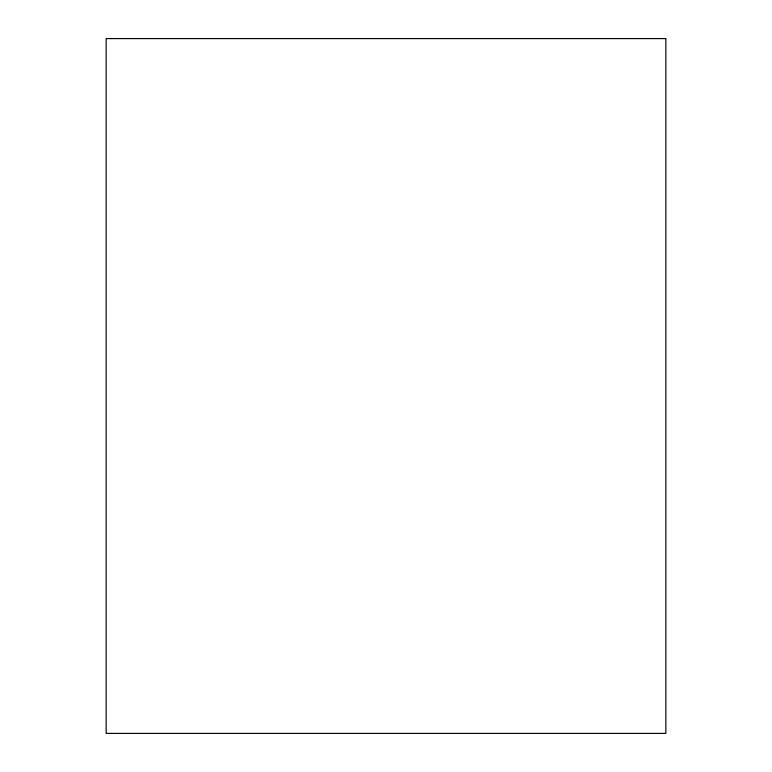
<?xml version="1.0" encoding="UTF-8"?>
<svg xmlns="http://www.w3.org/2000/svg" width="772" height="772" viewBox="0 0 772 772"><rect width="100%" height="100%" fill="white"/><g stroke="black" fill="none" stroke-linecap="round" stroke-linejoin="round"><path stroke-width="1.16" d="M665.85 38.6L106.15 38.6L106.15 733.4L665.85 733.4L665.85 38.6"/></g></svg>
